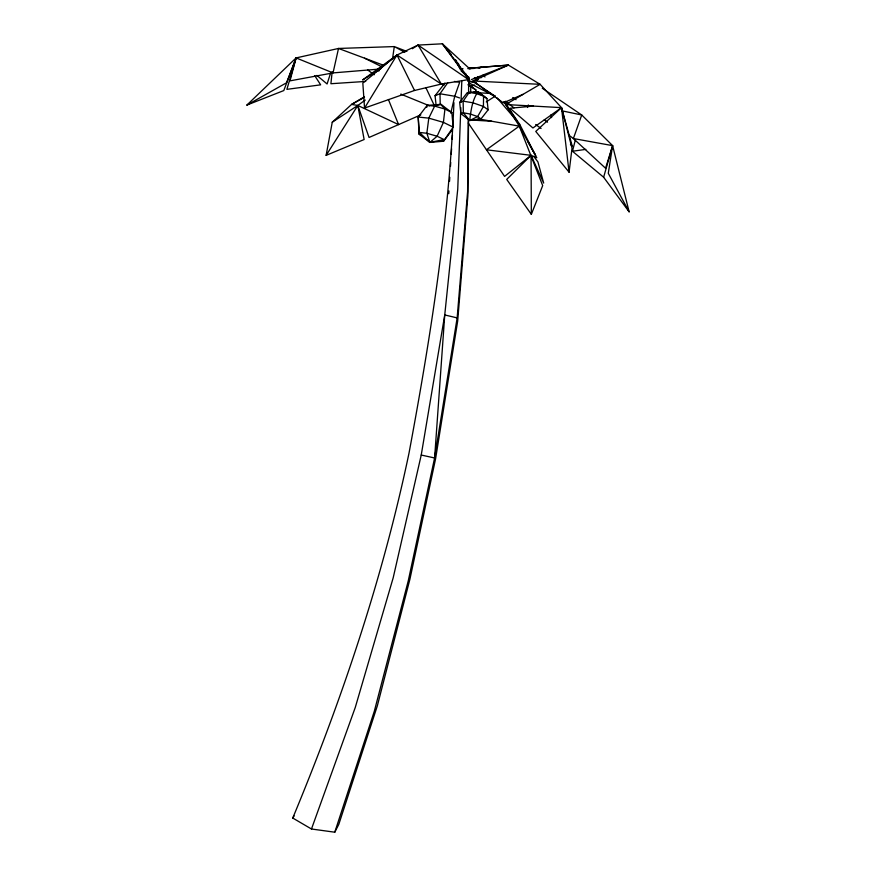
<?xml version="1.0" encoding="UTF-8"?>
<svg xmlns="http://www.w3.org/2000/svg" width="876" height="876" viewBox="0 0 876 876"><rect width="100%" height="100%" fill="white"/><g stroke="black" fill="none" stroke-linecap="round" stroke-linejoin="round"><path stroke-width="1.31" d="M468.54 119.881L467.872 195.819L457.688 321.01L435.58 458.849L409.88 579.354L377.326 705.859L338.771 824.458L334.774 832.2L311.473 829.003L292.748 818.042C341.826 699.913 382.79 578.346 409.026 453.023C430.598 337.216 448.994 220.522 453.943 102.678M468.835 85.979L468.912 77.854M468.31 119.256L467.609 191.625L457.152 317.9L434.605 457.973L408.249 580.898L374.37 711.071L334.774 832.2M468.561 93.316L468.726 76.935M470.664 92.648L470.773 86.166L468.726 84.534M460.809 107.66L457.743 189.128L444.745 314.944L434.605 457.973L421.236 455.038L444.745 314.944L457.152 317.9M461.006 102.229L461.827 80.504M448.764 193.695L448.928 190.968M449.53 181.42L449.782 177.335M450.472 166.429L450.724 162.345M451.239 154.165L451.578 148.712M452.18 139.164L452.432 135.079M460.885 113.628L463.349 112.829L470.303 114.044L477.639 116.574L481.001 118.917L469.722 120.483C470.861 110.726 472.295 99.744 478.044 91.706L486.903 98.55L488.129 109.828L481.001 118.917L469.722 120.483L460.885 113.628L459.67 102.382L466.766 93.305L469.251 92.385L478.044 91.706L486.903 98.55M332.168 71.755L330.898 83.724L365.708 81.424M570.451 144.299L572.258 146.226L561.505 107.649L535.762 131.433L569.072 172.178L572.017 148.208L561.505 107.649L540.131 84.326L508.387 65.087L468.386 68.339L508.387 65.087L472.898 80.986L503.317 102.853L523.016 94.356M392.459 59.305L394.299 46.581L338.519 48.454L296.099 57.915L246.879 105.076L283.791 90.567L296.099 57.915L333.033 72.905L378.728 69.138M504.28 101.704L519.632 124.206L519.304 126.133L542.693 185.602L531.338 214.357L506.711 179.405L531.053 155.337L536.769 157.735L519.304 126.133L503.996 101.901M365.259 100.061L357.824 105.459L364.131 139.525L326.124 155.37L332.256 122.213L351.583 104.408L364.285 96.831M426.765 107.343L427.127 105.394L440.858 104.343L451.83 112.533L453.166 127.151L443.541 141.233L429.897 142.405L419.056 134.148L418.18 117.045L427.127 105.394L434.66 106.106L444.942 109.073L451.83 112.533M421.236 455.038L393.193 577.799L355.273 707.458L311.473 829.003M450.768 113.179L454.753 96.261L459.681 82.278L454.469 81.435M542.288 88.224L581.741 114.986L612.609 145.635L629.121 211.817L603.63 177.237L572.466 151.252L575.444 139.591M246.879 105.076L286.54 82.793L296.099 57.915L290 80.855L333.033 72.905L338.519 48.454L383.589 65.273M603.63 177.237L612.609 145.635L573.386 138.539L569.039 135.265M296.099 57.915L286.89 89.352L320.649 84.841L314.758 75.697M330.723 72.697L327.087 83.976L316.904 75.413M527.505 107.452L528.348 104.945M469.383 79.037L442.38 43.8L468.572 79.606L441.34 84.063L414.534 90.469L364.547 108.076L396.981 55.024L418.071 45.081L442.38 43.8L469.974 69.073M326.124 155.37L357.824 105.459L398.591 124.589L420.83 114.844M292.748 818.042L294.106 815.906M447.713 82.782L439.993 93.765L435.065 95.703L436.193 106.084M452.366 129.67L443.541 141.233L439.807 140.784M435.065 95.703L444.866 83.121M412.333 48.706L418.071 45.081L441.34 84.063L396.981 55.024L362.828 83.056L364.547 108.076M396.981 55.024L376.822 71.208L362.62 79.946L396.981 55.024L414.534 90.469M569.072 172.178L561.505 107.649L532.926 127.973L509.974 108.241L533.462 106.084M332.256 122.213L357.824 105.459L369.059 137.466L398.591 124.589L388.407 99.503M486.268 101.89L495.455 96.021M381.399 68.306L376.822 71.208L379.418 70.649M468.003 84.589L470.303 83.308M364.515 97.302L351.583 104.408L357.824 105.459M467.017 118.227L469.722 120.483L477.639 116.574L483.421 106.445L483.574 96.108L476.237 93.546L469.251 92.385L463.141 101.156L459.67 102.382M471.31 79.617L508.387 65.087M470.861 86.341L474.737 85.016M432.361 141.584L429.897 142.405L419.352 132.418L418.18 117.045L428.802 118.14L443.409 122.366L453.166 127.151M479.271 68.032L481.57 67.31L477.957 67.857M443.694 107.091L440.858 104.343L434.66 106.106L428.802 118.14L426.842 133.272L429.897 142.405L444.033 139.547L437.113 136.24L426.842 133.272L419.352 132.418L419.056 134.148L421.367 135.243M466.766 93.305L470.522 92.768M473.029 92.418L478.044 91.706L480.398 94.608M572.466 151.252L585.847 149.38M460.393 68.996L463.054 68.777M467.981 68.7L474.354 68.416M472.898 80.986L540.131 84.326L505.649 104.529L561.505 107.649M478.471 92.812L490.724 93.414M468.715 119.859L491.688 121.249M478.362 118.884L519.304 126.133L486.454 149.785L504.587 176.394L531.053 155.337L543.689 183.073L537.908 161.896L533.867 156.508M562.085 110.858L581.741 114.986L573.386 138.539L605.568 168.247L612.609 145.635L608.283 173.284L629.121 211.817M467.74 80.789L476.413 82.946M467.598 80.833L474.19 82.213L494.064 95.451M477.595 76.617L481.384 77.646M459.593 97.937L454.753 96.261L439.993 93.765L440.234 104.583M468.31 85.3L475.876 89.91L476.161 92.517M406.902 51.443L394.299 46.581L404.898 52.319M400.759 94.093L429.426 105.799M463.393 72.894L465.901 73.967M474.672 77.723L478.427 79.344M364.58 58.177L381.969 66.85M468.594 82.727L495.06 96.305M441.57 83.877L443.946 85.213M512.712 97.521L516.03 99.689M418.071 45.081L468.572 79.606M474.223 78.095L477.508 80.428M488.129 109.828L483.421 106.445L473.018 102.831L463.141 101.156L463.349 112.829L469.722 120.483M535.674 124.523L541.083 128.454M367.712 69.992L374.205 74.778M544.259 119.76L547.522 122.18M468.715 84.381L475.876 89.91M505.572 101.222L514.004 107.89M482.961 75.216L484.997 76.957M461.094 70.857L468.244 76.989M440.858 104.343L444.942 109.073L443.409 122.366L437.113 136.24L429.897 142.405L428.331 140.412M497.13 97.937L517.059 121.195L504.193 101.802M447.318 49.757L451.436 54.717M455.432 59.601L456.823 61.419M468.288 123.034L486.454 149.785L531.053 155.337L531.338 214.357M460.218 69.193L455.137 59.732M527.987 141.835L535.619 155.479L519.632 124.206M425.845 87.567L434.507 105.897M458.225 63.236L461.159 70.08M550.73 115.041L551.606 117.603"/></g></svg>
